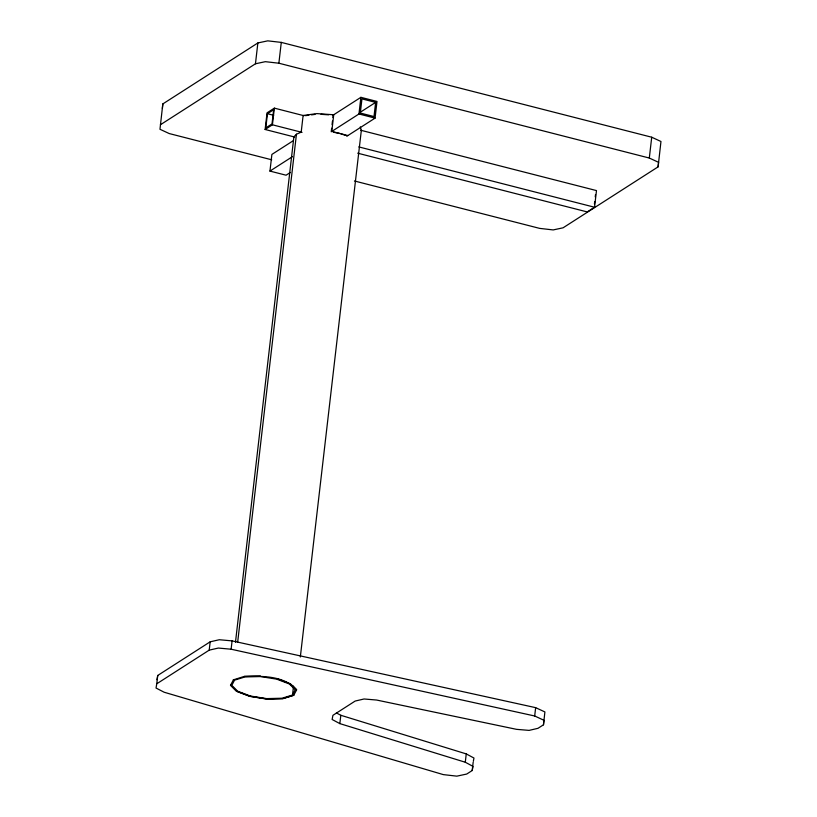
<?xml version="1.0" encoding="UTF-8"?>
<svg xmlns="http://www.w3.org/2000/svg" width="817" height="817" viewBox="0 0 817 817"><rect width="100%" height="100%" fill="white"/><g stroke="black" fill="none" stroke-linecap="round" stroke-linejoin="round"><path stroke-width="1.23" d="M354.435 180.976L539.659 228.382L553.191 229.924L563.076 227.81L658.104 166.852L660.963 141.494L651.721 137.215L281.283 42.392L267.751 40.85L257.866 42.954L162.828 103.922L159.969 129.27L169.221 133.559L271.704 159.795M162.379 108.447L162.828 103.922M543.479 724.802L543.928 720.277L534.686 715.988L231.119 649.219L218.343 648.055L209.213 650.138L156.752 683.798L156.037 688.037L164.105 692.213L443.304 774.608L456.836 776.15L466.721 774.046L472.206 770.523L473.002 766.377L465.292 762.241L339.841 723.617L332.131 719.481L332.928 715.324L355.16 701.057L364.065 698.984L376.596 700.036L516.558 729.346L529.089 730.388L537.994 728.315L543.479 724.802L544.898 711.944L535.646 707.655L232.079 640.885L219.303 639.731L210.173 641.815L157.722 675.465L156.997 679.703M658.104 166.852L658.553 162.328L649.311 158.038L278.873 63.215L265.341 61.673L255.455 63.787L160.418 124.756M156.752 683.798L157.722 675.465M255.455 63.787L257.866 42.954M294.733 137.062L265.117 129.484L267.047 112.828L274.359 108.13L303.975 115.718M267.445 113.716L265.811 127.881L272.02 123.898L273.664 109.733L267.445 113.716L273.624 115.299M209.213 650.138L210.173 641.815M278.873 63.215L281.283 42.392M265.117 129.484L272.429 124.797L274.359 108.13M290.352 172.458L286.073 175.206L269.957 171.09L271.887 154.423L293.303 140.687M231.119 649.219L232.079 640.885M235.48 642.223L293.885 136.847L296.448 134.223L301.197 132.16L303.117 115.493L316.904 113.604L333.724 114.758L331.804 131.414L347.909 135.54M237.696 641.958L296.448 134.223M331.641 128.208L331.232 131.782L358.959 113.992L375.064 118.118L376.994 101.451L360.889 97.335L332.56 115.503M332.059 124.644L332.468 121.069M332.887 117.505L333.162 115.115M358.959 113.992L360.889 97.335M292.506 695.001L295.192 689.783L289.402 683.982L276.667 679.141L260.409 676.558L244.988 676.936L234.52 680.163L231.824 685.371L237.624 691.182L250.349 696.023L266.608 698.606L282.039 698.229L292.506 695.001L293.528 686.157M300.329 656.98L361.328 130.393L360.307 126.88M375.636 102.391L374.002 116.555L360.307 113.052L361.951 98.888L375.636 102.391L359.909 112.491M339.841 723.617L340.812 715.284L336.4 712.914M465.292 762.241L466.252 753.907L340.812 715.284M472.206 770.523L473.176 762.19M534.686 715.988L535.646 707.655M594.419 203.984L594.694 201.625M595.236 196.907L595.511 194.548M357.683 153.177L587.239 211.93L594.551 207.242L596.481 190.586L360.746 130.25M649.311 158.038L651.721 137.215M473.37 761.158L473.962 758.043L466.252 753.907M233.478 679.744L230.506 685.279L236.542 691.335L249.808 696.37L266.74 699.066L282.815 698.668L293.712 695.308L296.683 689.773C283.897 675.445 261.961 676.006 244.212 676.486M269.957 171.09L292.445 156.66M346.745 136.286L375.064 118.118M233.315 679.856L244.375 676.384L260.439 675.996M293.875 695.206L282.978 698.566L266.904 698.954L249.971 696.268L236.705 691.233L230.67 685.177M305.497 115.667L308.846 115.217M311.471 114.87L315.015 114.39M321.02 114.319L328.638 114.819M333.683 132.272L339.801 133.508M272.429 124.797L302.045 132.374M358.816 146.907L594.551 207.242M340.873 133.855L345.183 135.224M277.218 678.784L290.484 683.829L296.52 689.875"/></g></svg>
